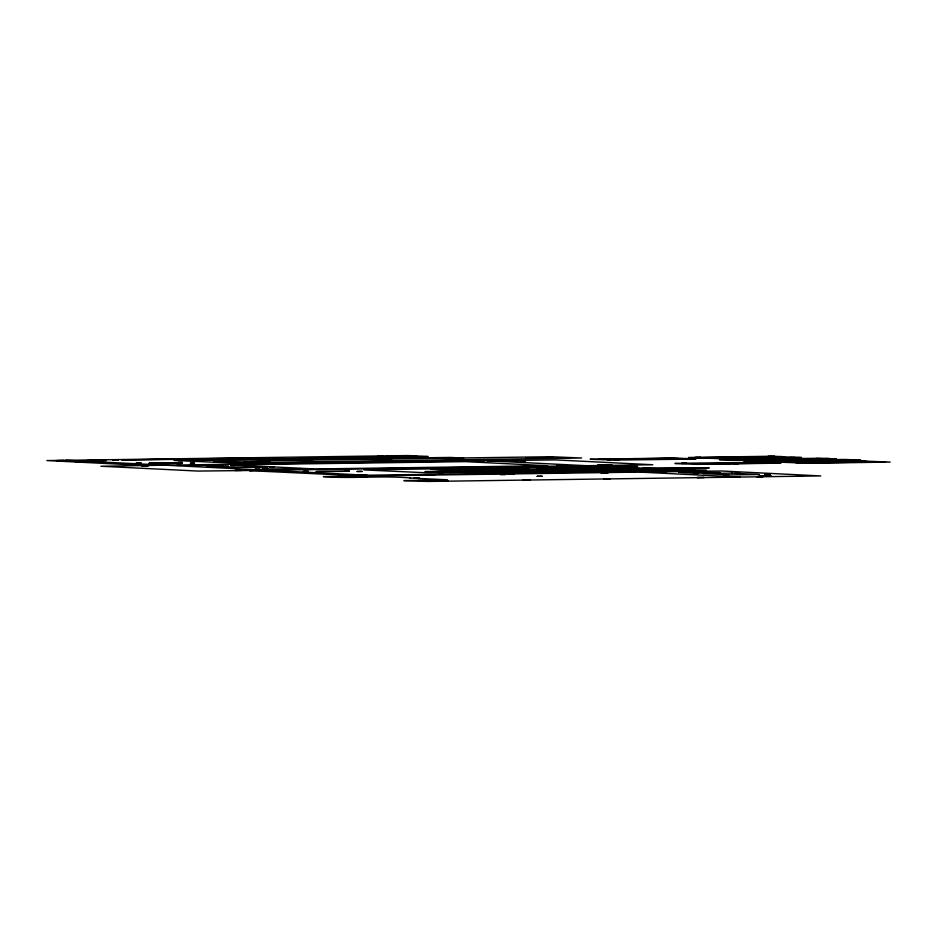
<?xml version="1.0" encoding="UTF-8"?>
<svg xmlns="http://www.w3.org/2000/svg" width="937" height="937" viewBox="0 0 937 937"><rect width="100%" height="100%" fill="white"/><g stroke="black" fill="none" stroke-linecap="round" stroke-linejoin="round"><path stroke-width="1.41" d="M766.513 459.376L775.004 459.118M789.352 459.2L781.552 459.446M269.809 470.233L652.82 464.752L555.489 459.903L485.647 460.758L466.239 460.231L239.696 463.323L174.036 460.465L428.115 456.542L408.169 455.546L46.85 460.571L143.209 465.361L167.746 465.15L100.821 466.239L198.152 471.077L269.915 470.245L264.105 470.315M408.005 456.951L414.025 457.268L187.013 460.055M585.906 465.806L597.923 466.275L363.907 469.917L426.944 472.787L679.559 469.402L706.521 470.409L351.527 475.457L249.394 470.655L252.533 470.526M330.363 474.251L337.566 474.181L330.363 474.263M646.343 468.149L709.239 467.891L557.632 469.683L575.564 469.753L571.289 469.531M639.737 472.096L721.841 471.006L820.753 475.926L427.6 481.454L403.906 480.611L447.523 479.803L409.961 478.046L410.582 477.964C381.535 475.375 352.382 478.901 323.335 476.605L639.737 472.096L740.253 477.097M768.059 457.959L792.702 457.76M768.024 458.052L721.666 458.638M472.494 470.573L424.953 471.616L438.891 471.803M509.33 473.981L507.268 474.052L514.495 474.005L510.232 473.97M206.433 460.032L208.646 459.962L201.455 460.008L205.519 460.044M377.47 457.525L375.327 457.596L378.536 457.643M617.038 460.044C623.983 459.833 607.445 460.172 616.077 459.95M687.91 459.06C694.949 458.872 679.02 459.013 686.317 459.071M722.45 458.626C729.49 458.451 713.561 458.591 720.858 458.65M793.323 457.643C800.303 457.432 783.496 457.771 792.362 457.549M683.132 463.335C676.104 463.522 692.162 463.37 684.713 463.323M754.004 462.351C747.035 462.562 763.819 462.222 754.964 462.445M785.3 461.918C778.331 462.128 795.115 461.777 786.26 462.011M856.172 460.922C849.297 461.109 865.214 460.957 857.753 460.91M439.394 471.651C445.122 471.475 431.348 471.756 438.61 471.569M805.879 460.664L813.691 460.418L802.177 460.301M693.661 457.748L781.915 456.518M167.688 465.15L483.832 460.746M178.592 465.314C172.021 465.49 185.795 465.209 179.213 465.396M781.2 459.458L766.548 459.411M799.343 460.336L805.539 460.664M798.992 460.336L790.898 460.582L801.627 460.711M796.708 463.042L884.961 461.812M557.913 469.706L438.75 471.662M270.43 458.099C263.11 458.275 277.902 458.006 270.57 458.181M285.117 458.814C274.822 459.06 295.928 458.685 285.492 458.931M309.667 459.587C300.027 459.809 319.634 459.458 309.854 459.692M227.281 461.496C218.321 461.707 236.405 461.379 227.457 461.601M180.021 462.468C172.783 462.644 187.541 462.386 180.162 462.562M192.39 463.089C185.057 463.265 199.85 462.995 192.53 463.171M697.725 457.432C687.817 457.666 708.091 457.303 697.913 457.549M740.382 457.221C733.062 457.408 747.855 457.127 740.523 457.315M634.97 458.638C627.638 458.825 642.442 458.544 635.11 458.732M676.139 458.556C668.807 458.743 683.612 458.462 676.28 458.65M609.284 459.493C602.034 459.669 616.792 459.399 609.425 459.575M792.538 457.654L801.51 457.514L769.781 456.26L688.472 457.49L721.83 458.743M687.126 459.071L696.097 458.931L674.898 458.029L590.111 459.259L616.417 460.161M220.289 464.729C213.039 464.904 227.796 464.647 220.429 464.822M616.241 460.055L687.289 459.177M232.657 465.349C225.325 465.525 240.118 465.256 232.798 465.431M826.938 458.568C819.606 458.743 834.398 458.474 827.078 458.65M775.356 459.118L789.352 459.177M225.36 466.392L221.811 466.368L228.616 466.298L225.173 466.275M753.114 461.145C745.782 461.32 760.586 461.051 753.254 461.227M271.941 467.305C264.808 467.469 279.402 467.212 272.081 467.387M856.957 460.922L785.92 461.8M754.789 462.339L683.752 463.229M786.084 461.906L777.101 462.046L808.83 463.3L890.15 462.07L856.793 460.817M683.916 463.323L674.945 463.464L696.132 464.365L780.919 463.136L754.625 462.234M264.948 468.266C255.157 468.5 274.951 468.137 265.136 468.383M830.358 461.859C823.108 462.035 837.865 461.765 830.498 461.941M863.785 461.391C856.453 461.578 871.246 461.297 863.926 461.484M694.762 463.745C687.629 463.92 702.223 463.663 694.903 463.838M735.932 463.674C728.681 463.838 743.439 463.581 736.072 463.756M880.698 462.011C870.52 462.257 891.075 461.882 880.897 462.128M269.774 469.835C262.524 470.011 277.293 469.742 269.915 469.929M625.576 466.345C619.556 466.485 631.807 466.263 625.693 466.415M492.967 468.441C485.635 468.617 500.428 468.348 493.108 468.523M571.886 467.844C564.847 468.031 579.289 467.75 572.261 467.926M318.065 471.99C310.815 472.154 325.572 471.897 318.205 472.072M484.3 470.69C476.968 470.866 491.761 470.597 484.441 470.784M626.56 469.847C615.925 470.093 637.347 469.706 626.724 469.964M544.409 471.545L542.019 471.604L542.828 471.627M544.631 471.627L547.032 471.557L543.366 471.639M352.207 475.071C341.618 475.328 362.994 474.942 352.406 475.2M430.54 475.082C417.035 475.434 444.571 474.848 430.751 475.211M799.882 476.078C790.933 476.289 809.006 475.961 800.057 476.183M606.907 478.748C596.319 479.006 617.694 478.62 607.106 478.877M533.059 471.147C519.133 471.51 546.927 470.901 533.001 471.276M703.886 471.288C694.61 471.498 713.104 471.182 703.804 471.393M378.372 457.514L382.542 457.549L379.321 457.502M567.904 457.912C577.204 457.959 558.979 457.97 568.08 458.017M706.955 457.689C714.626 457.724 699.435 457.748 707.095 457.783M748.124 457.607C755.772 457.643 740.617 457.666 748.265 457.701M245.623 462.409C255.005 462.445 236.429 462.468 245.799 462.515M150.939 463.663C158.587 463.698 143.42 463.721 151.08 463.756M728.787 459.926C736.459 459.962 721.267 459.985 728.927 460.02M783.473 460.723C791.097 460.758 776.164 460.758 783.613 460.805M241.395 464.857C247.79 464.881 235.199 464.893 241.512 464.928M245.447 465.045C251.678 465.08 239.204 465.092 245.424 465.127M191.195 465.923C198.855 465.958 183.687 465.97 191.335 466.017M796.918 462.328C804.532 462.363 789.622 462.374 797.059 462.409M838.088 462.246C845.724 462.281 830.779 462.292 838.228 462.328M259.572 466.685C267.232 466.72 252.065 466.743 259.713 466.778M702.492 464.131C710.105 464.166 695.195 464.178 702.633 464.225M559.108 465.408C568.431 465.455 550.171 465.455 559.284 465.513M311.225 469.261C318.896 469.296 303.705 469.308 311.377 469.343M698.17 468.043C690.581 468.008 704.776 468.02 698.686 467.95M618.022 468.828C625.635 468.863 610.725 468.875 618.162 468.922M663.642 471.85C673.024 471.897 654.565 471.908 663.818 471.955M737.466 472.939C745.126 472.974 729.946 472.986 737.606 473.033M402.629 455.85C411.566 455.909 393.493 455.909 402.43 455.968M414.4 456.553C405.44 456.506 423.571 456.506 414.587 456.448M523.092 460.899C532.251 460.969 513.23 460.945 522.389 461.016M822.909 460.044C829.995 460.09 815.471 460.079 822.557 460.137M500.85 468.933C493.787 468.875 508.322 468.887 501.178 468.84M347.077 470.878C340.096 470.842 354.491 470.842 347.369 470.796M669.943 470.679C662.67 470.643 677.416 470.632 670.142 470.585M695.98 473.607C688.683 473.572 703.464 473.56 696.168 473.513M379.766 476.242C372.481 476.207 387.239 476.195 379.965 476.148M514.753 472.81L511.11 472.869L516.064 472.834L515.28 472.81M816.408 458.439L826.375 458.931M840.735 459.645L850.714 460.149M803.032 458.626L813.011 459.118M827.371 459.833L837.338 460.325M742.854 459.458L752.833 459.962M767.192 460.676L777.16 461.168M729.49 459.645L739.457 460.149M753.817 460.863L763.784 461.355M463.674 458.099L450.193 457.432L295.073 459.587L308.554 460.266M658.301 468.746L629.16 467.551L460.524 469.976L484.464 471.17M386.512 455.745L409.727 456.905M486.947 460.746L587.628 465.759M664.848 469.613L688.063 470.761M591.341 469.25L598.626 469.613L537.861 469.987M582.65 469.367L587.839 469.624L577.309 469.437M551.893 469.8L557.082 470.058L546.552 469.87M443.482 472.646L437.509 472.353L661.721 469.601M65.578 460.219L164.584 465.15M166.013 465.22L266.694 470.233M268.123 470.304L367.128 475.235M679.044 472.318L693.521 473.021L720.049 472.635L679.044 472.318M250.32 461.73L269.669 461.578L250.32 461.73M697.046 477.53L704.226 477.472L697.046 477.53M75.112 461.531L82.304 461.472L75.112 461.531M463.78 469.378L468.746 469.343L463.78 469.378M508.639 470.374L513.617 470.339L508.639 470.374M546.634 457.069L552.701 457.022L546.634 457.069M677.135 469.742L683.214 469.706L677.135 469.742M56.782 460.617L63.962 460.559L56.782 460.617M86.965 460.606L106.232 460.477L86.965 460.606M112.944 460.313L117.898 460.278L112.944 460.313M136.193 463.101L141.147 463.065L136.193 463.101M149.264 463.183L182.293 462.96L149.264 463.183M141.686 465.759L148.292 465.712L141.686 465.759M189.52 465.443L222.549 465.22L189.52 465.443M206.527 466.321L212.031 466.275L206.527 466.321M213.695 466.895L227.457 466.802L213.695 466.895M215.744 467.317L220.699 467.282L215.744 467.317M228.815 467.399L261.845 467.176L228.815 467.399M228.113 467.938L233.067 467.903L228.113 467.938M235.023 470.409L241.629 470.362L235.023 470.409M255.04 469.273L259.994 469.238L255.04 469.273M303.319 471.428L308.273 471.393L303.319 471.428M316.39 471.51L349.419 471.276L316.39 471.51M461.73 461.191L472.74 461.121L461.73 461.191M477.636 461.554L483.691 461.519L477.636 461.554M455.827 468.98L460.781 468.945L455.827 468.98M525.915 457.877L545.182 457.748L525.915 457.877M414.119 478.034L419.073 477.999L414.119 478.034M512.106 460.606L518.711 460.559L512.106 460.606M449.268 472.342L456.424 472.295L449.268 472.342M462.983 471.252L467.938 471.217L462.983 471.252M471.557 470.233L476.511 470.198L471.557 470.233M497.957 472.213L502.911 472.178L497.957 472.213M503.251 472.342L502.537 472.459L555.547 471.979L503.251 472.342M500.452 474.497L505.406 474.462L500.452 474.497M599.165 459.165L604.119 459.13L599.165 459.165M561.65 467.504L566.604 467.469L561.65 467.504M598.064 464.881L604.67 464.834L598.064 464.881M537.147 476.324L542.101 476.289L537.147 476.324M523.244 479.955L530.401 479.896L523.244 479.955M596.424 467.024L601.378 466.989L596.424 467.024M605.443 465.256L612.048 465.209L605.443 465.256M640.334 459.083L645.288 459.048L640.334 459.083M605.279 468.371L610.233 468.336L605.279 468.371M666.031 458.228L670.986 458.193L666.031 458.228M627.591 466.591L631.714 466.556L627.591 466.591M600.957 472.74L608.113 472.693L600.957 472.74M642.395 468.512L647.35 468.477L642.395 468.512M712.319 458.134L717.273 458.099L712.319 458.134M668.913 468.383L673.867 468.348L668.913 468.383M748.288 458.193L752.423 458.17L748.288 458.193M725.812 463.335L730.766 463.3L725.812 463.335M689.128 470.339L695.184 470.304L689.128 470.339M767.977 456.483L774.852 456.436L767.977 456.483M761.664 458.006L765.787 457.982L761.664 458.006M771.444 456.811L776.398 456.776L771.444 456.811M756.768 459.563L761.722 459.528L756.768 459.563M779.186 457.197L784.14 457.162L779.186 457.197M759.251 462.878L764.205 462.843L759.251 462.878M766.981 463.253L771.936 463.218L766.981 463.253M799.952 459.083L804.906 459.048L799.952 459.083M723.551 475.059L728.506 475.024L723.551 475.059M802.283 462.761L807.237 462.726L802.283 462.761M803.864 463.112L810.739 463.065L803.864 463.112M824.279 460.301L829.233 460.266L824.279 460.301M764.99 474.485L769.945 474.45L764.99 474.485M759.263 475.797L770.823 475.715L759.263 475.797M848.899 459.833L853.853 459.798L848.899 459.833M869.149 461.836L874.104 461.8L869.149 461.836M264.246 458.521L121.763 459.926L250.32 458.064L264.246 458.521M555.243 472.248L560.197 472.213L555.243 472.248M719.604 459.669L735.381 460.348L836.296 458.907L820.484 458.228L719.604 459.669M743.931 460.875L759.708 461.566L860.634 460.126L844.811 459.446L743.931 460.875M378.033 456.225L382.975 456.19L378.033 456.225M357.161 471.463L362.104 471.428L357.161 471.463M390.003 456.823L394.945 456.787L390.003 456.823M440.249 457.795L446.832 457.748L440.249 457.795M296.525 468.699L301.445 468.664L296.525 468.699M579.886 466.275L584.805 466.239L579.886 466.275M632.065 467.996L636.973 467.961L632.065 467.996M615.75 466.392L536.561 467.821L551.343 468.301L637.628 466.556L615.75 466.392M361.694 458.755L361.003 458.837L392.24 458.58L361.694 458.755M337.566 476.593L367.409 476.863L337.566 476.593M418.136 480.611L448.003 480.857L418.136 480.611M767.801 457.97L767.801 457.97M756.92 476.699L762.929 476.664L756.92 476.699M268.474 469.332L267.666 469.414L301.117 469.156L268.474 469.332M498.355 469.859L503.251 469.824L498.355 469.859M604.459 467.411L609.355 467.387L604.459 467.411M655.701 470.046L660.585 470.023L655.701 470.046M796.028 458.884L800.912 458.861L796.028 458.884M465.888 460.594L470.714 460.571L465.888 460.594M216.564 461.391L213.741 461.508L244.487 462.784L581.608 458.006L550.874 456.729L216.564 461.391M253.704 465.068L231.966 464.846L314.937 468.968L547.618 465.736L465.455 461.636L245.342 464.658L253.704 465.068M433.538 469.191L430.727 469.308L445.508 469.788L528.562 468.547L433.538 469.191M670.189 458.31L603.323 459.235L674.183 458.509L670.189 458.31M775.602 456.893L708.747 457.818L779.596 457.092L775.602 456.893M763.725 462.96L696.859 463.897L767.719 463.159L763.725 462.96M865.893 461.543L799.027 462.468L869.876 461.742L865.893 461.543M511.075 468.359L444.22 469.296L515.069 468.559L511.075 468.359M616.909 466.884L550.042 467.821L620.891 467.083L616.909 466.884M489.266 469.706L475.891 469.894L509.213 470.69L489.266 469.706M622.988 467.844L609.624 468.02L642.934 468.828L622.988 467.844M731.832 473.138L702.949 473.536L730.462 474.907L759.357 474.509L731.832 473.138"/></g></svg>
